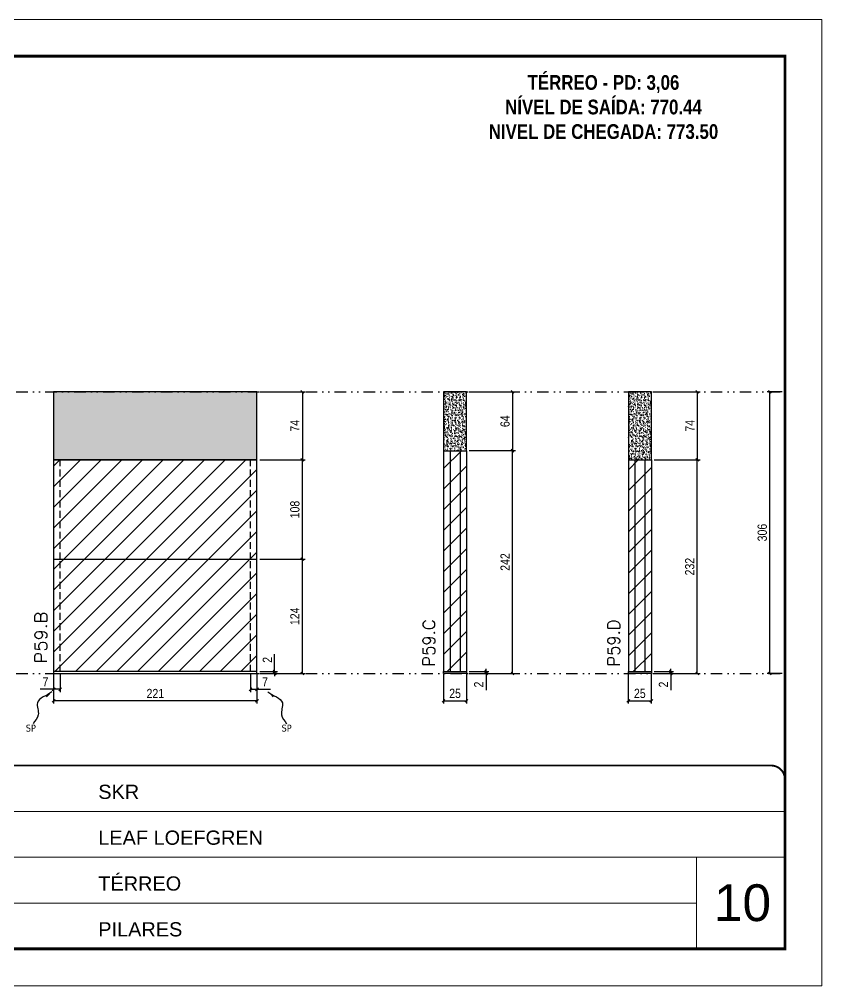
# Model space of a CAD drawing. Extents: x 14400 to 27878, y -21631 to 6985.
# Drawn here: x 16625 to 17497, y 3638 to 4688 of the extents above; entities that cross this region are included whole.
import ezdxf

# ---------------------------------------------------------------- set-up
doc = ezdxf.new("R2010")
doc.units = 0
for name, pattern in [('CONTINUO', [0]), ('DASHED', [0.75, 0.5, -0.25]), ('DIVIDE2', [0.625, 0.25, -0.125, 0, -0.125, 0, -0.125]), ('HIDDEN', [0.375, 0.25, -0.125])]:
    doc.linetypes.add(name, pattern=pattern)
for name, color, linetype, lineweight in [('CARIMBO', 255, 'Continuous', 9), ('Folhas', 255, 'Continuous', 9), ('Hachura', 251, 'Continuous', 9), ('SARRAFO DE PRESSAO', 251, 'DASHED', 9), ('Texto Seção', 7, 'Continuous', 15)]:
    doc.layers.add(name, color=color, linetype=linetype, lineweight=lineweight)
for name, color, linetype in [('COTA', 241, 'Continuous'), ('NOMENCLATURA', 7, 'Continuous'), ('Nível', 160, 'Continuous'), ('Painéis', 200, 'Continuous'), ('SARR_2.2x7', 40, 'Continuous'), ('Sarrafo de Pressão', 42, 'HIDDEN'), ('texto', 7, 'Continuous')]:
    doc.layers.add(name, color=color, linetype=linetype)
doc.styles.add('ARIAL', font='arial.ttf')
doc.styles.add('COTA TECNICA', font='techl___.ttf', dxfattribs={"height": 10})
doc.styles.add('COTA TECNICA-50', font='techl___.ttf', dxfattribs={"height": 10})
doc.styles.add('REGUA-120', font='ROMANS.shx', dxfattribs={"height": 15})
doc.styles.add('ROMANC', font='techb___.ttf', dxfattribs={"height": 2.5})
doc.styles.get("Standard").update_dxf_attribs({"font": 'arial.ttf'})
doc.dimstyles.new('COTA PAINEL-50', dxfattribs={"dimtxt": 10, "dimasz": 3, "dimexe": 3, "dimexo": 3, "dimgap": 3, "dimtad": 1, "dimdec": 1, "dimzin": 12, "dimdsep": 46, "dimtxsty": 'COTA TECNICA-50', "dimblk1": 'OBLIQUE', "dimblk2": 'OBLIQUE', "dimsah": 1, "dimcen": 0.9, "dimclrd": 4, "dimclre": 4, "dimclrt": 240, "dimadec": 1, "dimazin": 3, "dimtfac": 1, "dimtdec": 1, "dimtmove": 0, "dimatfit": 3, "dimfxl": 1, "dimtolj": 1, "dimtzin": 12, "dimarcsym": 0})
doc.dimstyles.new('PAINEL', dxfattribs={"dimtxt": 10, "dimasz": 3, "dimexe": 3, "dimexo": 3, "dimgap": 3, "dimtad": 1, "dimdec": 1, "dimzin": 12, "dimdsep": 46, "dimtxsty": 'COTA TECNICA', "dimblk1": 'OBLIQUE', "dimblk2": 'OBLIQUE', "dimsah": 1, "dimcen": 0.9, "dimclrd": 4, "dimclre": 4, "dimclrt": 240, "dimadec": 1, "dimazin": 3, "dimtfac": 1, "dimtdec": 1, "dimtmove": 0, "dimatfit": 3, "dimfxl": 1, "dimtolj": 1, "dimtzin": 12, "dimarcsym": 0})
doc.dimstyles.get("Standard").update_dxf_attribs({"dimtxt": 0.18, "dimasz": 0.18, "dimexe": 0.18, "dimexo": 0.0625, "dimgap": 0.09, "dimtad": 0, "dimtih": 1, "dimtoh": 1, "dimdec": 4, "dimzin": 0, "dimdsep": 46, "dimtxsty": 'Standard', "dimcen": 0.09, "dimadec": 0, "dimazin": 0, "dimtfac": 1, "dimtdec": 4, "dimtofl": 0, "dimtmove": 0, "dimatfit": 3, "dimfxl": 1, "dimtolj": 1, "dimtzin": 0, "dimarcsym": 0})

# ---------------------------------------------------------------- blocks, each defined once
blk = doc.blocks.new('9999999999')
at = {"color": 30, "linetype": 'CONTINUO'}
for p, q in [((98564.6, 34379.6), (99584, 34379.6)), ((98564.6, 34329.8), (99488, 34329.8)), ((99584, 34329.8), (99488, 34329.8)), ((99488, 34329.8), (99488, 34230.2)), ((98564.6, 34280), (99488, 34280))]:
    blk.add_line(p, q, dxfattribs=at)
at = {"color": 30, "linetype": 'CONTINUO', "const_width": 2}
blk.add_lwpolyline([(99584, 34230.2), (99584, 34414.4, 0.414214), (99569, 34429.4), (98229, 34429.4, 0.414214), (98214, 34414.4), (98214, 34245.2, 0.414214), (98229, 34230.2), (99584, 34230.2)], format="xyb", dxfattribs=at)
at = {"layer": 'Folhas'}
blk.add_lwpolyline([(98139, 34190.2), (99624, 34190.2), (99624, 35240.2), (98139, 35240.2)], close=True, dxfattribs=at)
at = {"layer": 'Folhas', "color": 30, "const_width": 3}
blk.add_lwpolyline([(98214, 34230.2), (99584, 34230.2), (99584, 35200.2), (98214, 35200.2)], close=True, dxfattribs=at)
at = {"color": 7, "linetype": 'Continuous', "ltscale": 5, "style": 'ARIAL'}
for s, height, p in [('SKR', 15.48, (98837.7, 34393.1)), ('LEAF LOEFGREN', 15.483, (98837.7, 34343.3)), ('TÉRREO', 15.48, (98837.7, 34293.5)), ('PILARES', 15.48, (98837.7, 34243.7))]:
    blk.add_text(s, height=height, dxfattribs=at).set_placement(p)
blk = doc.blocks.new('_Oblique')
at = {"color": 0, "linetype": 'ByBlock', "lineweight": -2}
blk.add_line((-0.5, -0.5), (0.5, 0.5), dxfattribs=at)
blk = doc.blocks.new('*D1985')
at = {"layer": 'COTA', "color": 4, "lineweight": -2, "transparency": 16777216}
for p, q in [((17086, 3975.9), (17086, 3944)), ((17111, 3975.9), (17111, 3944)), ((17086, 3947), (17111, 3947))]:
    blk.add_line(p, q, dxfattribs=at)
at = {"layer": 'Defpoints', "color": 0, "transparency": 16777216}
for p in [(17086, 3978.9), (17111, 3978.9), (17111, 3947)]:
    blk.add_point(p, dxfattribs=at)
at = {"layer": 'COTA', "color": 4, "lineweight": -2, "transparency": 16777216, "xscale": 3, "yscale": 3, "zscale": 3, "rotation": 180}
blk.add_blockref('_Oblique', (17086, 3947), dxfattribs=at)
at = {"layer": 'COTA', "color": 4, "lineweight": -2, "transparency": 16777216, "xscale": 3, "yscale": 3, "zscale": 3}
blk.add_blockref('_Oblique', (17111, 3947), dxfattribs=at)
at = {"layer": 'COTA', "color": 240, "transparency": 16777216, "insert": (17098.5, 3955.1), "char_height": 10, "attachment_point": 5, "style": 'COTA TECNICA'}
blk.add_mtext('\\A1;25', dxfattribs=at)
blk = doc.blocks.new('*D1986')
at = {"layer": 'COTA', "color": 4, "lineweight": -2, "transparency": 16777216}
for p, q in [((17132.2, 3978.9), (17132.2, 3981.9)), ((17114, 3978.9), (17135.2, 3978.9)), ((17114, 3976.9), (17135.2, 3976.9)), ((17132.2, 3978.9), (17132.2, 3976.9)), ((17132.2, 3976.9), (17132.2, 3958.7))]:
    blk.add_line(p, q, dxfattribs=at)
at = {"layer": 'Defpoints', "color": 0, "transparency": 16777216}
for p in [(17111, 3978.9), (17111, 3976.9), (17132.2, 3978.9)]:
    blk.add_point(p, dxfattribs=at)
at = {"layer": 'COTA', "color": 4, "lineweight": -2, "transparency": 16777216, "xscale": 3, "yscale": 3, "zscale": 3}
for p, rotation in [((17132.2, 3978.9), 270), ((17132.2, 3976.9), 90)]:
    blk.add_blockref('_Oblique', p, dxfattribs=dict(at, rotation=rotation))
at = {"layer": 'COTA', "color": 240, "transparency": 16777216, "insert": (17124.2, 3964.8), "char_height": 10, "attachment_point": 5, "rotation": 90, "style": 'COTA TECNICA-50'}
blk.add_mtext('\\A1;2', dxfattribs=at)
blk = doc.blocks.new('*D1987')
at = {"layer": 'COTA', "color": 4, "lineweight": -2, "transparency": 16777216}
for p, q in [((17114, 4218.9), (17164, 4218.9)), ((17161, 3976.9), (17161, 4218.9)), ((17114, 3976.9), (17164, 3976.9))]:
    blk.add_line(p, q, dxfattribs=at)
at = {"layer": 'Defpoints', "color": 0, "transparency": 16777216}
for p in [(17111, 4218.9), (17161, 4218.9), (17111, 3976.9)]:
    blk.add_point(p, dxfattribs=at)
at = {"layer": 'COTA', "color": 4, "lineweight": -2, "transparency": 16777216, "xscale": 3, "yscale": 3, "zscale": 3}
for p, rotation in [((17161, 4218.9), 90), ((17161, 3976.9), 270)]:
    blk.add_blockref('_Oblique', p, dxfattribs=dict(at, rotation=rotation))
at = {"layer": 'COTA', "color": 240, "transparency": 16777216, "insert": (17152.9, 4097.9), "char_height": 10, "attachment_point": 5, "rotation": 90, "style": 'COTA TECNICA-50'}
blk.add_mtext('\\A1;242', dxfattribs=at)
blk = doc.blocks.new('*D1988')
at = {"layer": 'COTA', "color": 4, "lineweight": -2, "transparency": 16777216}
for p, q in [((16662.2, 3975.9), (16662.2, 3944)), ((16883.2, 3975.9), (16883.2, 3944)), ((16883.2, 3947), (16662.2, 3947))]:
    blk.add_line(p, q, dxfattribs=at)
at = {"layer": 'Defpoints', "color": 0, "transparency": 16777216}
for p in [(16662.2, 3978.9), (16883.2, 3978.9), (16662.2, 3947)]:
    blk.add_point(p, dxfattribs=at)
at = {"layer": 'COTA', "color": 4, "lineweight": -2, "transparency": 16777216, "xscale": 3, "yscale": 3, "zscale": 3, "rotation": 180}
blk.add_blockref('_Oblique', (16662.2, 3947), dxfattribs=at)
at = {"layer": 'COTA', "color": 4, "lineweight": -2, "transparency": 16777216, "xscale": 3, "yscale": 3, "zscale": 3}
blk.add_blockref('_Oblique', (16883.2, 3947), dxfattribs=at)
at = {"layer": 'COTA', "color": 240, "transparency": 16777216, "insert": (16772.7, 3955), "char_height": 10, "attachment_point": 5, "style": 'COTA TECNICA'}
blk.add_mtext('\\A1;221', dxfattribs=at)
blk = doc.blocks.new('*D1989')
at = {"layer": 'COTA', "color": 4, "lineweight": -2, "transparency": 16777216}
for p, q in [((16876.2, 3975.9), (16876.2, 3956.6)), ((16883.2, 3973.9), (16883.2, 3956.6)), ((16876.2, 3959.6), (16883.2, 3959.6)), ((16883.2, 3959.6), (16897.9, 3959.6))]:
    blk.add_line(p, q, dxfattribs=at)
at = {"layer": 'Defpoints', "color": 0, "transparency": 16777216}
for p in [(16876.2, 3978.9), (16883.2, 3976.9), (16883.2, 3959.6)]:
    blk.add_point(p, dxfattribs=at)
at = {"layer": 'COTA', "color": 4, "lineweight": -2, "transparency": 16777216, "xscale": 3, "yscale": 3, "zscale": 3, "rotation": 180}
blk.add_blockref('_Oblique', (16876.2, 3959.6), dxfattribs=at)
at = {"layer": 'COTA', "color": 4, "lineweight": -2, "transparency": 16777216, "xscale": 3, "yscale": 3, "zscale": 3}
blk.add_blockref('_Oblique', (16883.2, 3959.6), dxfattribs=at)
at = {"layer": 'COTA', "color": 240, "transparency": 16777216, "insert": (16892, 3967.7), "char_height": 10, "attachment_point": 5, "style": 'COTA TECNICA-50'}
blk.add_mtext('\\A1;7', dxfattribs=at)
blk = doc.blocks.new('*D1990')
at = {"layer": 'COTA', "color": 4, "lineweight": -2, "transparency": 16777216}
for p, q in [((16662.2, 3973.9), (16662.2, 3956.6)), ((16669.2, 3975.9), (16669.2, 3956.6)), ((16662.2, 3959.6), (16647.4, 3959.6)), ((16669.2, 3959.6), (16662.2, 3959.6))]:
    blk.add_line(p, q, dxfattribs=at)
at = {"layer": 'Defpoints', "color": 0, "transparency": 16777216}
for p in [(16662.2, 3976.9), (16669.2, 3978.9), (16662.2, 3959.6)]:
    blk.add_point(p, dxfattribs=at)
at = {"layer": 'COTA', "color": 4, "lineweight": -2, "transparency": 16777216, "xscale": 3, "yscale": 3, "zscale": 3, "rotation": 180}
blk.add_blockref('_Oblique', (16662.2, 3959.6), dxfattribs=at)
at = {"layer": 'COTA', "color": 4, "lineweight": -2, "transparency": 16777216, "xscale": 3, "yscale": 3, "zscale": 3}
blk.add_blockref('_Oblique', (16669.2, 3959.6), dxfattribs=at)
at = {"layer": 'COTA', "color": 240, "transparency": 16777216, "insert": (16653.3, 3967.7), "char_height": 10, "attachment_point": 5, "style": 'COTA TECNICA-50'}
blk.add_mtext('\\A1;7', dxfattribs=at)
blk = doc.blocks.new('*D1991')
at = {"layer": 'COTA', "color": 4, "lineweight": -2, "transparency": 16777216}
for p, q in [((16902.4, 3978.9), (16902.4, 3997.7)), ((16886.2, 3978.9), (16905.4, 3978.9)), ((16886.2, 3976.9), (16905.4, 3976.9)), ((16902.4, 3976.9), (16902.4, 3978.9)), ((16902.4, 3976.9), (16902.4, 3973.9))]:
    blk.add_line(p, q, dxfattribs=at)
at = {"layer": 'Defpoints', "color": 0, "transparency": 16777216}
for p in [(16883.2, 3978.9), (16883.2, 3976.9), (16902.4, 3976.9)]:
    blk.add_point(p, dxfattribs=at)
at = {"layer": 'COTA', "color": 4, "lineweight": -2, "transparency": 16777216, "xscale": 3, "yscale": 3, "zscale": 3}
for p, rotation in [((16902.4, 3978.9), 270), ((16902.4, 3976.9), 90)]:
    blk.add_blockref('_Oblique', p, dxfattribs=dict(at, rotation=rotation))
at = {"layer": 'COTA', "color": 240, "transparency": 16777216, "insert": (16894.4, 3991.6), "char_height": 10, "attachment_point": 5, "rotation": 90, "style": 'COTA TECNICA-50'}
blk.add_mtext('\\A1;2', dxfattribs=at)
blk = doc.blocks.new('*D1992')
at = {"layer": 'COTA', "color": 4, "lineweight": -2, "transparency": 16777216}
for p, q in [((16886.2, 4208.9), (16935.5, 4208.9)), ((16932.5, 4100.9), (16932.5, 4208.9)), ((16886.2, 4100.9), (16935.5, 4100.9))]:
    blk.add_line(p, q, dxfattribs=at)
at = {"layer": 'Defpoints', "color": 0, "transparency": 16777216}
for p in [(16883.2, 4208.9), (16932.5, 4208.9), (16883.2, 4100.9)]:
    blk.add_point(p, dxfattribs=at)
at = {"layer": 'COTA', "color": 4, "lineweight": -2, "transparency": 16777216, "xscale": 3, "yscale": 3, "zscale": 3}
for p, rotation in [((16932.5, 4208.9), 90), ((16932.5, 4100.9), 270)]:
    blk.add_blockref('_Oblique', p, dxfattribs=dict(at, rotation=rotation))
at = {"layer": 'COTA', "color": 240, "transparency": 16777216, "insert": (16924.4, 4154.9), "char_height": 10, "attachment_point": 5, "rotation": 90, "style": 'COTA TECNICA-50'}
blk.add_mtext('\\A1;108', dxfattribs=at)
blk = doc.blocks.new('*D1995')
at = {"layer": 'COTA', "color": 4, "linetype": 'ByBlock', "lineweight": -2, "transparency": 16777216}
for p, q in [((16886.2, 4100.9), (16935.5, 4100.9)), ((16932.5, 3976.9), (16932.5, 4100.9)), ((16886.2, 3976.9), (16935.5, 3976.9))]:
    blk.add_line(p, q, dxfattribs=at)
at = {"layer": 'Defpoints', "color": 0, "linetype": 'ByBlock', "transparency": 16777216}
for p in [(16883.2, 4100.9), (16932.5, 4100.9), (16883.2, 3976.9)]:
    blk.add_point(p, dxfattribs=at)
at = {"layer": 'COTA', "color": 4, "linetype": 'ByBlock', "lineweight": -2, "transparency": 16777216, "xscale": 3, "yscale": 3, "zscale": 3}
for p, rotation in [((16932.5, 4100.9), 90), ((16932.5, 3976.9), 270)]:
    blk.add_blockref('_Oblique', p, dxfattribs=dict(at, rotation=rotation))
at = {"layer": 'COTA', "color": 240, "linetype": 'ByBlock', "transparency": 16777216, "insert": (16924.4, 4038.9), "char_height": 10, "attachment_point": 5, "rotation": 90, "style": 'COTA TECNICA'}
blk.add_mtext('\\A1;124', dxfattribs=at)
blk = doc.blocks.new('*D1996')
at = {"layer": 'COTA', "color": 4, "linetype": 'ByBlock', "lineweight": -2, "transparency": 16777216}
for p, q in [((16886.2, 4100.9), (16935.5, 4100.9)), ((16932.5, 3976.9), (16932.5, 4100.9)), ((16886.2, 3976.9), (16935.5, 3976.9))]:
    blk.add_line(p, q, dxfattribs=at)
at = {"layer": 'Defpoints', "color": 0, "linetype": 'ByBlock', "transparency": 16777216}
for p in [(16883.2, 4100.9), (16932.5, 4100.9), (16883.2, 3976.9)]:
    blk.add_point(p, dxfattribs=at)
at = {"layer": 'COTA', "color": 4, "linetype": 'ByBlock', "lineweight": -2, "transparency": 16777216, "xscale": 3, "yscale": 3, "zscale": 3}
for p, rotation in [((16932.5, 4100.9), 90), ((16932.5, 3976.9), 270)]:
    blk.add_blockref('_Oblique', p, dxfattribs=dict(at, rotation=rotation))
at = {"layer": 'COTA', "color": 240, "linetype": 'ByBlock', "transparency": 16777216, "insert": (16924.4, 4038.9), "char_height": 10, "attachment_point": 5, "rotation": 90, "style": 'COTA TECNICA'}
blk.add_mtext('\\A1;124', dxfattribs=at)
blk = doc.blocks.new('*D1997')
at = {"layer": 'COTA', "color": 4, "lineweight": -2, "transparency": 16777216}
for p, q in [((16886.2, 4282.9), (16935.5, 4282.9)), ((16932.5, 4282.9), (16932.5, 4208.9)), ((16886.2, 4208.9), (16935.5, 4208.9))]:
    blk.add_line(p, q, dxfattribs=at)
at = {"layer": 'Defpoints', "color": 0, "transparency": 16777216}
for p in [(16883.2, 4282.9), (16883.2, 4208.9), (16932.5, 4208.9)]:
    blk.add_point(p, dxfattribs=at)
at = {"layer": 'COTA', "color": 4, "lineweight": -2, "transparency": 16777216, "xscale": 3, "yscale": 3, "zscale": 3}
for p, rotation in [((16932.5, 4282.9), 90), ((16932.5, 4208.9), 270)]:
    blk.add_blockref('_Oblique', p, dxfattribs=dict(at, rotation=rotation))
at = {"layer": 'COTA', "color": 240, "transparency": 16777216, "insert": (16924.4, 4245.9), "char_height": 10, "attachment_point": 5, "rotation": 90, "style": 'COTA TECNICA'}
blk.add_mtext('\\A1;74', dxfattribs=at)
blk = doc.blocks.new('*D1998')
at = {"layer": 'COTA', "color": 4, "lineweight": -2, "transparency": 16777216}
for p, q in [((17114, 4282.9), (17164, 4282.9)), ((17161, 4282.9), (17161, 4218.9)), ((17114, 4218.9), (17164, 4218.9))]:
    blk.add_line(p, q, dxfattribs=at)
at = {"layer": 'Defpoints', "color": 0, "transparency": 16777216}
for p in [(17111, 4282.9), (17111, 4218.9), (17161, 4218.9)]:
    blk.add_point(p, dxfattribs=at)
at = {"layer": 'COTA', "color": 4, "lineweight": -2, "transparency": 16777216, "xscale": 3, "yscale": 3, "zscale": 3}
for p, rotation in [((17161, 4282.9), 90), ((17161, 4218.9), 270)]:
    blk.add_blockref('_Oblique', p, dxfattribs=dict(at, rotation=rotation))
at = {"layer": 'COTA', "color": 240, "transparency": 16777216, "insert": (17152.9, 4250.9), "char_height": 10, "attachment_point": 5, "rotation": 90, "style": 'COTA TECNICA'}
blk.add_mtext('\\A1;64', dxfattribs=at)
blk = doc.blocks.new('*D2075')
at = {"layer": 'COTA', "color": 4, "lineweight": -2, "transparency": 16777216}
for p, q in [((17454, 4282.9), (17437.6, 4282.9)), ((17440.6, 3976.9), (17440.6, 4282.9)), ((17454, 3976.9), (17437.6, 3976.9))]:
    blk.add_line(p, q, dxfattribs=at)
at = {"layer": 'Defpoints', "color": 0, "transparency": 16777216}
for p in [(17440.6, 4282.9), (17457, 4282.9), (17457, 3976.9)]:
    blk.add_point(p, dxfattribs=at)
at = {"layer": 'COTA', "color": 4, "lineweight": -2, "transparency": 16777216, "xscale": 3, "yscale": 3, "zscale": 3}
for p, rotation in [((17440.6, 4282.9), 90), ((17440.6, 3976.9), 270)]:
    blk.add_blockref('_Oblique', p, dxfattribs=dict(at, rotation=rotation))
at = {"layer": 'COTA', "color": 240, "transparency": 16777216, "insert": (17432.4, 4129.9), "char_height": 10, "attachment_point": 5, "rotation": 90, "style": 'COTA TECNICA'}
blk.add_mtext('\\A1;306', dxfattribs=at)
blk = doc.blocks.new('*D2184')
at = {"layer": 'COTA', "color": 4, "lineweight": -2, "transparency": 16777216}
for p, q in [((17286.8, 3975.9), (17286.8, 3944)), ((17311.8, 3975.9), (17311.8, 3944)), ((17286.8, 3947), (17311.8, 3947))]:
    blk.add_line(p, q, dxfattribs=at)
at = {"layer": 'Defpoints', "color": 0, "transparency": 16777216}
for p in [(17286.8, 3978.9), (17311.8, 3978.9), (17311.8, 3947)]:
    blk.add_point(p, dxfattribs=at)
at = {"layer": 'COTA', "color": 4, "lineweight": -2, "transparency": 16777216, "xscale": 3, "yscale": 3, "zscale": 3, "rotation": 180}
blk.add_blockref('_Oblique', (17286.8, 3947), dxfattribs=at)
at = {"layer": 'COTA', "color": 4, "lineweight": -2, "transparency": 16777216, "xscale": 3, "yscale": 3, "zscale": 3}
blk.add_blockref('_Oblique', (17311.8, 3947), dxfattribs=at)
at = {"layer": 'COTA', "color": 240, "transparency": 16777216, "insert": (17299.3, 3955.1), "char_height": 10, "attachment_point": 5, "style": 'COTA TECNICA'}
blk.add_mtext('\\A1;25', dxfattribs=at)
blk = doc.blocks.new('*D2185')
at = {"layer": 'COTA', "color": 4, "lineweight": -2, "transparency": 16777216}
for p, q in [((17333, 3978.9), (17333, 3981.9)), ((17314.8, 3978.9), (17336, 3978.9)), ((17314.8, 3976.9), (17336, 3976.9)), ((17333, 3978.9), (17333, 3976.9)), ((17333, 3976.9), (17333, 3958.7))]:
    blk.add_line(p, q, dxfattribs=at)
at = {"layer": 'Defpoints', "color": 0, "transparency": 16777216}
for p in [(17311.8, 3978.9), (17311.8, 3976.9), (17333, 3978.9)]:
    blk.add_point(p, dxfattribs=at)
at = {"layer": 'COTA', "color": 4, "lineweight": -2, "transparency": 16777216, "xscale": 3, "yscale": 3, "zscale": 3}
for p, rotation in [((17333, 3978.9), 270), ((17333, 3976.9), 90)]:
    blk.add_blockref('_Oblique', p, dxfattribs=dict(at, rotation=rotation))
at = {"layer": 'COTA', "color": 240, "transparency": 16777216, "insert": (17325, 3964.8), "char_height": 10, "attachment_point": 5, "rotation": 90, "style": 'COTA TECNICA-50'}
blk.add_mtext('\\A1;2', dxfattribs=at)
blk = doc.blocks.new('*D2186')
at = {"layer": 'COTA', "color": 4, "lineweight": -2, "transparency": 16777216}
for p, q in [((17314.8, 4208.9), (17364.8, 4208.9)), ((17361.8, 3976.9), (17361.8, 4208.9)), ((17314.8, 3976.9), (17364.8, 3976.9))]:
    blk.add_line(p, q, dxfattribs=at)
at = {"layer": 'Defpoints', "color": 0, "transparency": 16777216}
for p in [(17311.8, 4208.9), (17361.8, 4208.9), (17311.8, 3976.9)]:
    blk.add_point(p, dxfattribs=at)
at = {"layer": 'COTA', "color": 4, "lineweight": -2, "transparency": 16777216, "xscale": 3, "yscale": 3, "zscale": 3}
for p, rotation in [((17361.8, 4208.9), 90), ((17361.8, 3976.9), 270)]:
    blk.add_blockref('_Oblique', p, dxfattribs=dict(at, rotation=rotation))
at = {"layer": 'COTA', "color": 240, "transparency": 16777216, "insert": (17353.6, 4092.9), "char_height": 10, "attachment_point": 5, "rotation": 90, "style": 'COTA TECNICA-50'}
blk.add_mtext('\\A1;232', dxfattribs=at)
blk = doc.blocks.new('*D2187')
at = {"layer": 'COTA', "color": 4, "lineweight": -2, "transparency": 16777216}
for p, q in [((17314.8, 4282.9), (17364.8, 4282.9)), ((17361.8, 4282.9), (17361.8, 4208.9)), ((17314.8, 4208.9), (17364.8, 4208.9))]:
    blk.add_line(p, q, dxfattribs=at)
at = {"layer": 'Defpoints', "color": 0, "transparency": 16777216}
for p in [(17311.8, 4282.9), (17311.8, 4208.9), (17361.8, 4208.9)]:
    blk.add_point(p, dxfattribs=at)
at = {"layer": 'COTA', "color": 4, "lineweight": -2, "transparency": 16777216, "xscale": 3, "yscale": 3, "zscale": 3}
for p, rotation in [((17361.8, 4282.9), 90), ((17361.8, 4208.9), 270)]:
    blk.add_blockref('_Oblique', p, dxfattribs=dict(at, rotation=rotation))
at = {"layer": 'COTA', "color": 240, "transparency": 16777216, "insert": (17353.8, 4245.9), "char_height": 10, "attachment_point": 5, "rotation": 90, "style": 'COTA TECNICA'}
blk.add_mtext('\\A1;74', dxfattribs=at)

msp = doc.modelspace()

# ---------------------------------------------------------------- hatches: boundary and pattern name
at = {"layer": 'COTA'}
h = msp.add_hatch(dxfattribs=at)
h.set_pattern_fill('AR-CONC', color=256, scale=0.03)
h.set_pattern_definition([(50, (1524.7036, -54), (5.4655401, -0.4781726), [0.5715, -6.2865]), (355, (1524.7036, -54), (-1.0573026, 5.7317054), [0.4572, -5.0292175]), (100.451445, (1525.159, -54.04), (4.4082374, 5.2535326), [0.4857003, -5.3427073]), (46.1842, (1524.7036, -52.476), (8.1323712, -1.2612698), [0.85725, -9.42975]), (96.63556, (1525.381, -52.581), (7.122124, 7.4227837), [0.7285507, -8.0140682]), (351.18415, (1524.704, -52.476), (7.122124, 7.4227837), [0.685799, -7.543792]), (21, (1525.4656, -52.857), (4.5484317, -3.067956), [0.5715, -6.2865]), (326, (1525.4656, -52.857), (1.8540609, 5.525639), [0.4572, -5.0292]), (71.451445, (1525.8447, -53.1127), (6.4024926, 2.457683), [0.4857003, -5.3426981]), (37.5, (1524.7036, -54), (0.0926581, 2.53665117), [0, -4.96824, 0, -5.1054, 0, -5.04825]), (7.5, (1524.7036, -54), (2.00458988, 3.00541724), [0, -2.91084, 0, -4.85394, 0, -1.92405]), (327.5, (1523.0044, -54), (4.06771786, -0.17186232), [0, -1.905, 0, -5.9436, 0, -7.8867]), (317.5, (1522.2424, -54), (4.44387544, 0.7627947), [0, -2.4765, 0, -3.94716, 0, -5.6007])])
h.paths.add_polyline_path([(16662.15, 4282.86), (16662.15, 4208.86), (16883.15, 4208.86), (16883.15, 4282.86)])
h = msp.add_hatch(dxfattribs=at)
h.set_pattern_fill('AR-CONC', color=256, scale=0.03)
h.set_pattern_definition([(50, (1467.937, -54), (5.4655401, -0.4781726), [0.5715, -6.2865]), (355, (1467.937, -54), (-1.0573026, 5.7317054), [0.4572, -5.0292175]), (100.451445, (1468.3926, -54.04), (4.4082374, 5.2535326), [0.4857003, -5.3427073]), (46.1842, (1467.937, -52.476), (8.1323712, -1.2612698), [0.85725, -9.42975]), (96.63556, (1468.615, -52.581), (7.122124, 7.4227837), [0.7285507, -8.0140682]), (351.18415, (1467.937, -52.476), (7.122124, 7.4227837), [0.685799, -7.543792]), (21, (1468.699, -52.857), (4.5484317, -3.067956), [0.5715, -6.2865]), (326, (1468.699, -52.857), (1.8540609, 5.525639), [0.4572, -5.0292]), (71.451445, (1469.078, -53.1127), (6.4024926, 2.457683), [0.4857003, -5.3426981]), (37.5, (1467.9372, -54), (0.0926581, 2.53665117), [0, -4.96824, 0, -5.1054, 0, -5.04825]), (7.5, (1467.9372, -54), (2.00458988, 3.00541724), [0, -2.91084, 0, -4.85394, 0, -1.92405]), (327.5, (1466.238, -54), (4.06771786, -0.17186232), [0, -1.905, 0, -5.9436, 0, -7.8867]), (317.5, (1465.476, -54), (4.44387544, 0.7627947), [0, -2.4765, 0, -3.94716, 0, -5.6007])])
h.paths.add_polyline_path([(17111.03, 4282.86), (17086.03, 4282.86), (17086.03, 4218.86), (17111.03, 4218.86)])
h = msp.add_hatch(dxfattribs=at)
h.set_pattern_fill('AR-CONC', color=256, scale=0.03)
h.set_pattern_definition([(50, (1668.755, -54), (5.4655401, -0.4781726), [0.5715, -6.2865]), (355, (1668.755, -54), (-1.0573026, 5.7317054), [0.4572, -5.0292175]), (100.451445, (1669.2103, -54.04), (4.4082374, 5.2535326), [0.4857003, -5.3427073]), (46.1842, (1668.755, -52.476), (8.1323712, -1.2612698), [0.85725, -9.42975]), (96.63556, (1669.4325, -52.581), (7.122124, 7.4227837), [0.7285507, -8.0140682]), (351.18415, (1668.755, -52.476), (7.122124, 7.4227837), [0.685799, -7.543792]), (21, (1669.517, -52.857), (4.5484317, -3.067956), [0.5715, -6.2865]), (326, (1669.517, -52.857), (1.8540609, 5.525639), [0.4572, -5.0292]), (71.451445, (1669.896, -53.1127), (6.4024926, 2.457683), [0.4857003, -5.3426981]), (37.5, (1668.7548, -54), (0.0926581, 2.53665117), [0, -4.96824, 0, -5.1054, 0, -5.04825]), (7.5, (1668.7548, -54), (2.00458988, 3.00541724), [0, -2.91084, 0, -4.85394, 0, -1.92405]), (327.5, (1667.0556, -54), (4.06771786, -0.17186232), [0, -1.905, 0, -5.9436, 0, -7.8867]), (317.5, (1666.2936, -54), (4.44387544, 0.7627947), [0, -2.4765, 0, -3.94716, 0, -5.6007])])
h.paths.add_polyline_path([(17311.85, 4282.86), (17286.85, 4282.86), (17286.85, 4208.86), (17311.85, 4208.86)])
at = {"layer": 'Hachura'}
h = msp.add_hatch(dxfattribs=at)
h.set_pattern_fill('ANSI31', color=256, scale=5)
h.paths.add_polyline_path([(16469.51, 4270.86), (16282.51, 4270.86), (16282.51, 4218.86), (16248.51, 4218.86), (16248.51, 4204.86), (16469.51, 4204.86)])
h.paths.add_polyline_path([(16469.51, 4204.86), (16248.51, 4204.86), (16248.51, 4100.86), (16469.51, 4100.86)])
h.paths.add_polyline_path([(16469.51, 4100.86), (16248.51, 4100.86), (16248.51, 3978.86), (16469.51, 3978.86)])
h.paths.add_polyline_path([(16883.15, 4100.86), (16662.15, 4100.86), (16662.15, 3978.86), (16883.15, 3978.86)])
h.paths.add_polyline_path([(16883.15, 4208.86), (16662.15, 4208.86), (16662.15, 4100.86), (16883.15, 4100.86)])
h.paths.add_polyline_path([(17111.03, 4218.86), (17086.03, 4218.86), (17086.03, 3978.86), (17111.03, 3978.86)])
h.paths.add_polyline_path([(17311.85, 4208.86), (17286.85, 4208.86), (17286.85, 3978.86), (17311.85, 3978.86)])

# ---------------------------------------------------------------- linework, layer by layer
at = {"layer": 'COTA'}
for points in [[(16662.15, 4208.86), (16883.15, 4208.86), (16883.15, 4282.86), (16662.15, 4282.86)], [(17086.03, 4218.86), (17111.03, 4218.86), (17111.03, 4282.86), (17086.03, 4282.86)], [(17286.85, 4208.86), (17311.85, 4208.86), (17311.85, 4282.86), (17286.85, 4282.86)]]:
    msp.add_lwpolyline(points, close=True, dxfattribs=at)
at = {"layer": 'Nível', "color": 4, "linetype": 'DIVIDE2', "ltscale": 50}
for p, q in [((16086.97, 4282.86), (17456.97, 4282.86)), ((16086.97, 3976.86), (17456.97, 3976.86))]:
    msp.add_line(p, q, dxfattribs=at)
at = {"layer": 'Painéis'}
for p, q in [((17086.03, 4218.86), (17111.03, 4218.86)), ((17086.03, 4218.84), (17086.03, 3978.86)), ((17111.03, 4218.84), (17111.03, 3978.86)), ((16662.15, 4208.86), (16662.15, 3978.86)), ((16883.15, 4208.86), (16662.15, 4208.86)), ((16883.15, 3978.86), (16883.15, 4208.86)), ((17286.85, 4208.86), (17311.85, 4208.86)), ((17286.85, 4208.84), (17286.85, 3978.86)), ((17311.85, 4208.84), (17311.85, 3978.86)), ((16662.15, 4100.86), (16883.15, 4100.86)), ((17086.03, 3978.86), (17111.03, 3978.86)), ((17086.03, 3978.86), (17111.03, 3978.86)), ((17086.03, 3976.86), (17086.03, 3978.86)), ((17111.03, 3976.86), (17086.03, 3976.86)), ((17111.03, 3978.86), (17111.03, 3976.86)), ((17286.85, 3978.86), (17311.85, 3978.86)), ((17286.85, 3978.86), (17311.85, 3978.86)), ((17286.85, 3976.86), (17286.85, 3978.86)), ((17311.85, 3976.86), (17286.85, 3976.86)), ((17311.85, 3978.86), (17311.85, 3976.86))]:
    msp.add_line(p, q, dxfattribs=at)
msp.add_lwpolyline([(16883.15, 3978.86), (16662.15, 3978.86), (16662.15, 3976.86), (16883.15, 3976.86)], close=True, dxfattribs=at)
at = {"layer": 'SARR_2.2x7'}
for p, q in [((17093.03, 4218.86), (17093.03, 3978.86)), ((17104.03, 4218.86), (17104.03, 3978.86)), ((17293.85, 4208.86), (17293.85, 3978.86)), ((17304.85, 4208.86), (17304.85, 3978.86))]:
    msp.add_line(p, q, dxfattribs=at)
at = {"layer": 'Sarrafo de Pressão', "ltscale": 30}
for p, q in [((16669.15, 4100.86), (16669.15, 4208.86)), ((16876.15, 4100.86), (16876.15, 4208.86)), ((16669.15, 3978.86), (16669.15, 4100.86)), ((16876.15, 3978.86), (16876.15, 4100.86))]:
    msp.add_line(p, q, dxfattribs=at)

# ---------------------------------------------------------------- block references
at = {"layer": 'SARRAFO DE PRESSAO', "color": 6, "linetype": 'ByBlock'}
msp.add_blockref('9999999999', (-82127.01, -30552.63), dxfattribs=at)

# ---------------------------------------------------------------- texts
at = {"layer": 'CARIMBO', "style": 'ARIAL'}
msp.add_text('10', height=40, dxfattribs=at).set_placement((17379.83, 3707.72))
at = {"layer": 'NOMENCLATURA', "color": 2, "insert": (17259.81, 4653.64), "char_height": 16, "attachment_point": 2, "style": 'ROMANC'}
msp.add_mtext_dynamic_manual_height_columns('\\PTÉRREO - PD: 3,06\\PNÍVEL DE SAÍDA: 770.44\\PNIVEL DE CHEGADA: 773.50', width=432.3511, gutter_width=1, heights=[0], dxfattribs=at)
at = {"layer": 'texto', "color": 0, "char_height": 7.5, "attachment_point": 5}
for insert in [(16637.38, 3917.37), (16915.4, 3917.37)]:
    msp.add_mtext('{\\fTahoma|b0|i0|c0|p34;\\C4;SP}', dxfattribs=dict(at, insert=insert))
at = {"layer": 'Texto Seção', "style": 'REGUA-120', "width": 1.1}
msp.add_text('P59.B', height=13, rotation=90, dxfattribs=at).set_placement((16654.9, 3987.62))
at = {"layer": 'Texto Seção', "char_height": 13, "width": 370.6998, "attachment_point": 7, "rotation": 90, "style": 'REGUA-120'}
for s, insert in [('P59.C', (17076.58, 3984.27)), ('P59.D', (17277.4, 3984.27))]:
    msp.add_mtext(s, dxfattribs=dict(at, insert=insert))

# ---------------------------------------------------------------- dimensions: what is measured, and where the dimension line sits
at = {"layer": 'COTA'}
for base, p1, p2, angle, dimstyle, picture, middle in [((16932.52, 4208.86), (16883.15, 4282.86), (16883.15, 4208.86), 90, 'PAINEL', '*D1997', (16924.45, 4245.86)), ((17161.02, 4218.86), (17111.03, 4282.86), (17111.03, 4218.86), 90, 'PAINEL', '*D1998', (17152.92, 4250.86)), ((17361.84, 4208.86), (17311.85, 4282.86), (17311.85, 4208.86), 90, 'PAINEL', '*D2187', (17353.76, 4245.86)), ((17440.63, 4282.86), (17456.97, 3976.86), (17456.97, 4282.86), 90, 'PAINEL', '*D2075', (17432.41, 4129.86)), ((17161.02, 4218.86), (17111.03, 3976.86), (17111.03, 4218.86), 90, 'COTA PAINEL-50', '*D1987', (17152.95, 4097.86)), ((16932.52, 4208.86), (16883.15, 4100.86), (16883.15, 4208.86), 90, 'COTA PAINEL-50', '*D1992', (16924.4, 4154.86)), ((17361.84, 4208.86), (17311.85, 3976.86), (17311.85, 4208.86), 90, 'COTA PAINEL-50', '*D2186', (17353.62, 4092.86)), ((16662.15, 3959.62), (16669.15, 3978.86), (16662.15, 3976.86), 180, 'COTA PAINEL-50', '*D1990', (16653.29, 3967.69))]:
    dim = msp.add_linear_dim(base=base, p1=p1, p2=p2, angle=angle, dimstyle=dimstyle, dxfattribs=at)
    dim.commit()
    dim.dimension.update_dxf_attribs({"geometry": picture, "text_midpoint": middle})
at = {"layer": 'COTA', "linetype": 'ByBlock'}
for picture in ['*D1995', '*D1996']:
    dim = msp.add_aligned_dim(p1=(16883.15, 3976.86), p2=(16883.15, 4100.86), distance=-49.37, dimstyle='PAINEL', dxfattribs=at)
    dim.commit()
    dim.dimension.update_dxf_attribs({"geometry": picture, "text_midpoint": (16924.45, 4038.86)})
at = {"layer": 'COTA'}
for base, p1, p2, picture, middle in [((16902.41, 3976.86), (16883.15, 3978.86), (16883.15, 3976.86), '*D1991', (16902.41, 3991.61)), ((17132.22, 3978.86), (17111.03, 3976.86), (17111.03, 3978.86), '*D1986', (17132.22, 3964.8)), ((17333.04, 3978.86), (17311.85, 3976.86), (17311.85, 3978.86), '*D2185', (17333.04, 3964.8))]:
    dim = msp.add_linear_dim(base=base, p1=p1, p2=p2, angle=90, dimstyle='COTA PAINEL-50', dxfattribs=at)
    dim.commit()
    dim.dimension.update_dxf_attribs({"geometry": picture, "text_midpoint": middle, "dimtype": 160})
dim = msp.add_linear_dim(base=(16662.15, 3946.97), p1=(16883.15, 3978.86), p2=(16662.15, 3978.86), angle=180, dimstyle='PAINEL', override={"dimarcsym": 2}, dxfattribs=at)
dim.commit()
dim.dimension.update_dxf_attribs({"geometry": '*D1988', "text_midpoint": (16772.65, 3955.02)})
dim = msp.add_linear_dim(base=(16883.15, 3959.62), p1=(16876.15, 3978.86), p2=(16883.15, 3976.86), dimstyle='COTA PAINEL-50', dxfattribs=at)
dim.commit()
dim.dimension.update_dxf_attribs({"geometry": '*D1989', "text_midpoint": (16892.02, 3967.69)})
for base, p1, p2, picture, middle in [((17111.03, 3946.97), (17086.03, 3978.86), (17111.03, 3978.86), '*D1985', (17098.53, 3955.08)), ((17311.85, 3946.97), (17286.85, 3978.86), (17311.85, 3978.86), '*D2184', (17299.35, 3955.08))]:
    dim = msp.add_linear_dim(base=base, p1=p1, p2=p2, dimstyle='PAINEL', override={"dimarcsym": 2}, dxfattribs=at)
    dim.commit()
    dim.dimension.update_dxf_attribs({"geometry": picture, "text_midpoint": middle})

# ---------------------------------------------------------------- leaders
at = {"layer": 'COTA', "path_type": 1}
for points in [[(16660.32, 3956.68), (16644.54, 3944.84), (16645.46, 3931.84), (16639.91, 3922.06)], [(16894.98, 3956.68), (16910.77, 3944.84), (16909.84, 3931.84), (16915.39, 3922.06)]]:
    msp.add_leader(points, dimstyle='Standard', override={"dimasz": 8}, dxfattribs=at)

doc.saveas('drawing.dxf')
